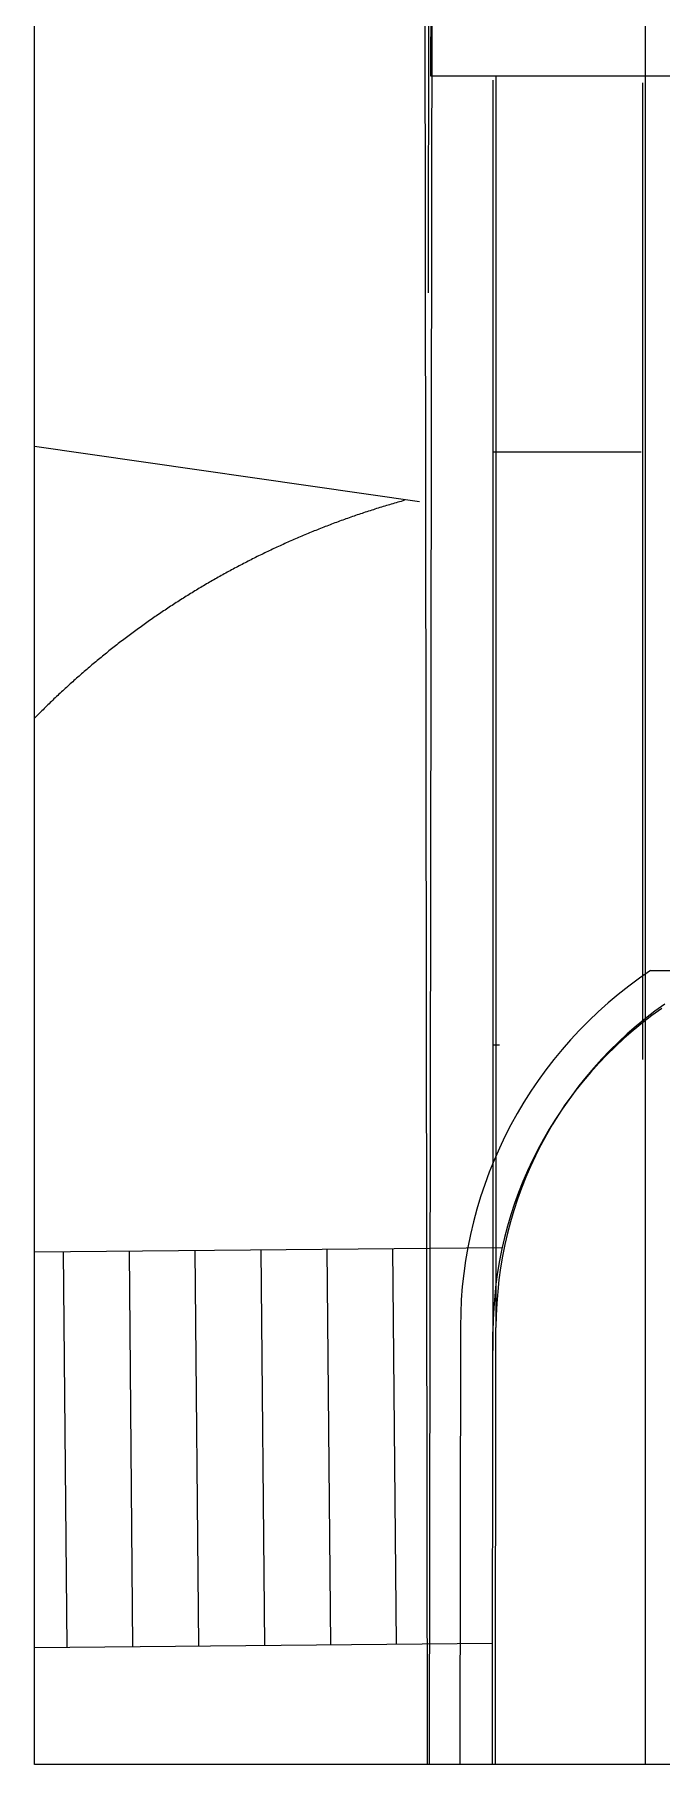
# Model space of a CAD drawing. Header units: millimetres. Extents: x 29838256 to 30236675, y -914750 to -833241.
# Drawn here: x 29999640 to 30009152, y -875275 to -849029 of the extents above; entities that cross this region are included whole.
import ezdxf

# ---------------------------------------------------------------- set-up
doc = ezdxf.new("R2010")
doc.units = ezdxf.units.MM
doc.header["$LTSCALE"] = 600
doc.header["$MEASUREMENT"] = 0
doc.linetypes.add('HIDDEN2', pattern=[4.7625, 3.175, -1.5875])
doc.layers.add('e-plan', color=9, linetype='CONTINUOUS')
doc.layers.add('e-text-box', color=7, linetype='CONTINUOUS')

msp = doc.modelspace()

# ---------------------------------------------------------------- linework, layer by layer
at = {"layer": 'e-plan'}
for p, q in [((30008902.7, -840127.2), (30008902.7, -875275.1)), ((30005675.2, -844961.7), (30005627.6, -875275.1)), ((30008984.7, -863231), (30015843, -863231)), ((30006102.2, -868631.9), (30006091.3, -875275.1))]:
    msp.add_line(p, q, dxfattribs=at)
at = {"layer": 'e-plan', "color": 9}
for p, q in [((30005600.1, -875275.1), (30005562.6, -844598.6)), ((30005615.7, -852946.4), (30005626.9, -845063.8)), ((30006599, -868993.8), (30006596.6, -849719.9)), ((30006641.4, -849653.5), (30006641.4, -868647.8)), ((30008870.9, -864577.5), (30008869.1, -849762.3)), ((30008843.4, -855362.4), (30006597.3, -855362.7)), ((30006696.6, -864364.2), (30006599, -864364.3)), ((29999639.5, -867498.8), (30006735.8, -867433.9)), ((30000072.4, -867494.9), (30000127.3, -873495.6)), ((30001072.5, -867485.7), (30001127.4, -873486.5)), ((30002072.7, -867476.6), (30002127.5, -873477.3)), ((30003072.8, -867467.4), (30003127.7, -873468.2)), ((30004072.9, -867458.3), (30004127.8, -873459)), ((30005073, -867449.1), (30005127.9, -873449.9)), ((30006586, -875275.1), (30006595.7, -868714.1)), ((30006631.6, -875275.1), (30006641.4, -868647.8)), ((29999639.5, -873500.1), (30006588.7, -873436.5))]:
    msp.add_line(p, q, dxfattribs=at)
at = {"layer": 'e-plan', "color": 9, "ltscale": 0.5}
for p, q in [((30005675.2, -844961.7), (30005645.2, -849653.5)), ((30005645.2, -849653.5), (30010102.9, -849653.5))]:
    msp.add_line(p, q, dxfattribs=at)
at = {"layer": 'e-plan', "color": 9, "linetype": 'HIDDEN2', "ltscale": 15}
msp.add_line((29999639.5, -855272.5), (30005482.6, -856113.8), dxfattribs=at)
msp.add_arc((30008579, -868170.7), 12523.4, 105.40985, 135.54675, dxfattribs=at)
at = {"layer": 'e-plan'}
msp.add_arc((30012603.3, -868631.9), 6501.1, 123.82216, 180, dxfattribs=at)
at = {"layer": 'e-plan', "color": 9}
for centre, start in [((30012642.4, -868656.7), 124.98411), ((30012596.7, -868723), 124.97289)]:
    msp.add_arc(centre, 6001, start, 179.91492, dxfattribs=at)
at = {"layer": 'e-text-box'}
msp.add_lwpolyline([(29999639.5, -836130.4), (30028168.1, -836130.4), (30028168.1, -875275.1), (29999639.5, -875275.1)], close=True, dxfattribs=at)

doc.saveas('drawing.dxf')
